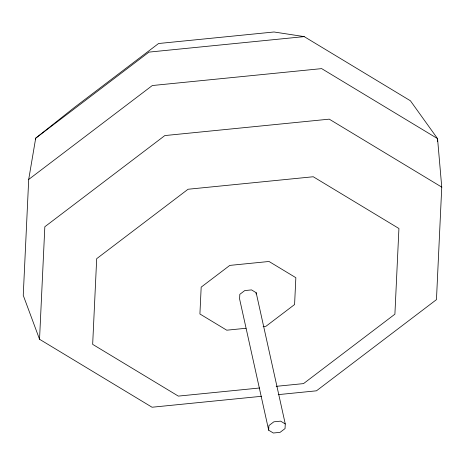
<?xml version="1.0" encoding="UTF-8"?>
<svg xmlns="http://www.w3.org/2000/svg" width="465" height="465" viewBox="0 0 465 465"><rect width="100%" height="100%" fill="white"/><g stroke="black" fill="none" stroke-linecap="round" stroke-linejoin="round"><path stroke-width="0.7" d="M278.244 394.634L316.462 390.815L436.461 299.64L441.75 187.116L437.553 138.628L410.409 100.771L304.191 36.613L274.03 31.986L158.565 43.518L74.295 107.543L35.7 138.175L28.702 179.444L23.25 295.356L39.542 339.27L152.055 407.23L261.661 396.285M35.636 139.622L35.7 138.175L148.98 52.109L304.191 36.613M39.542 339.27L44.832 226.746L164.825 135.571L329.237 119.156L441.75 187.116M256.105 294.031L256.169 292.706L251.53 289.904L244.759 290.579L239.812 294.339L239.597 298.972L268.689 430.212L273.327 433.014L280.099 432.334L285.045 428.579L285.266 423.941L256.169 292.706M268.689 430.212L268.91 425.574L273.856 421.819L280.628 421.145L285.266 423.941M437.42 141.529L437.553 138.628L321.658 68.622L152.305 85.531L28.702 179.444M246.002 328.273L226.751 330.197L199.915 313.985L201.176 287.143L229.797 265.399L269.014 261.481L295.85 277.692L294.589 304.534L265.968 326.279L263.114 326.564M259.639 387.99L178.339 396.104L92.663 344.356L96.691 258.674L188.063 189.249L313.253 176.752L398.929 228.501L394.901 314.183L303.529 383.608L276.187 386.339"/></g></svg>
